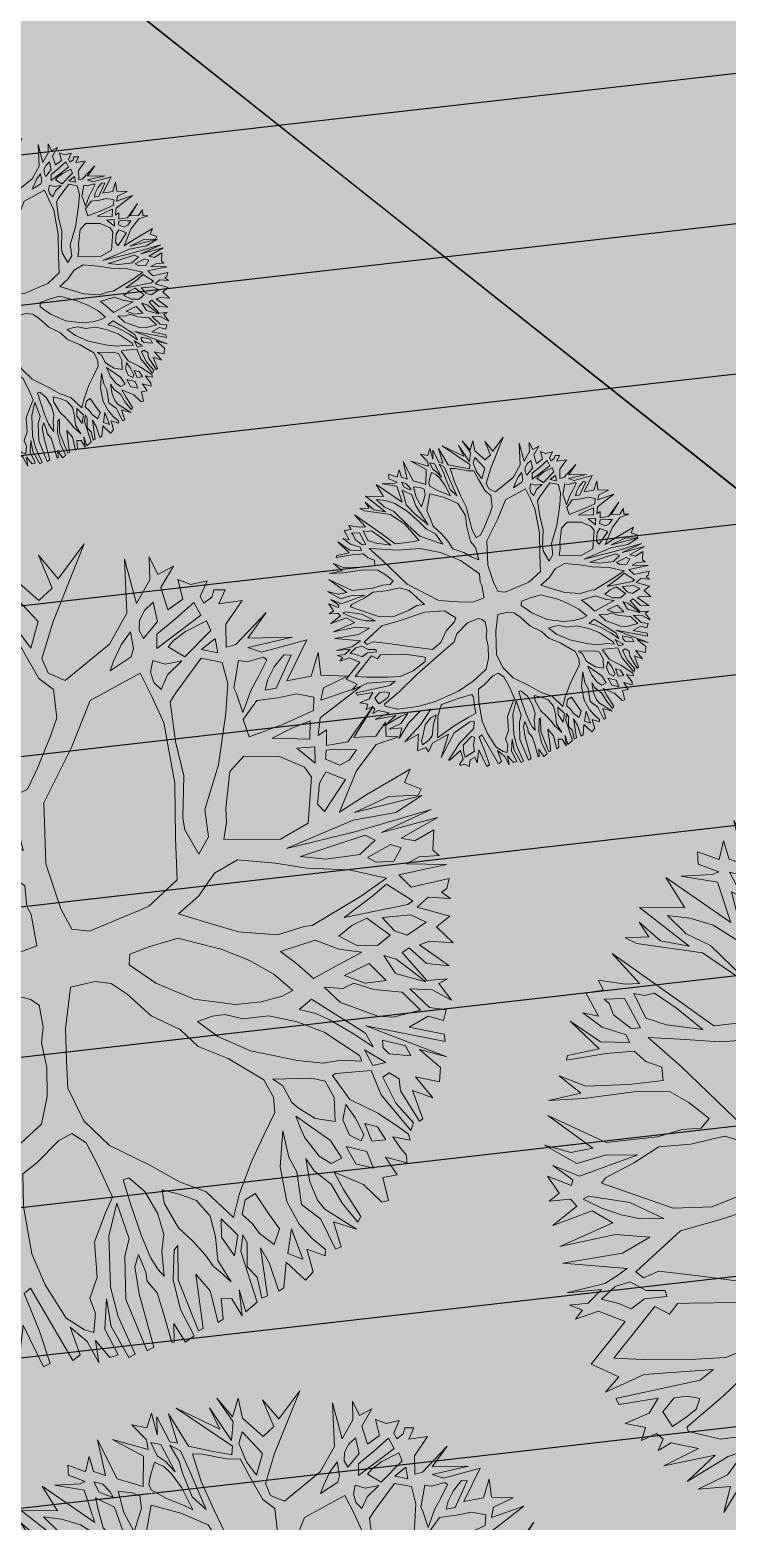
# Model space of a CAD drawing. Header units: metres. Extents: x -664657 to -643449, y -1076720 to -1062383.
# Drawn here: x -656067.6 to -656060.19, y -1069510.98 to -1069495.13 of the extents above; entities that cross this region are included whole.
import ezdxf

# ---------------------------------------------------------------- set-up
doc = ezdxf.new("R2010")
doc.units = ezdxf.units.M
doc.header["$LTSCALE"] = 0.1
doc.layers.get('0').update_dxf_attribs({"color": 8, "lineweight": 9})
for name, color, linetype in [('AA_THER_katastr', 7, 'Continuous'), ('AA_THER_SRAFY KATASTR', 14, 'Continuous'), ('silnice-šrafa', 253, 'Continuous'), ('Vlastníci', 20, 'Continuous'), ('zeleň-šrafa', 63, 'Continuous')]:
    doc.layers.add(name, color=color, linetype=linetype)
doc.layers.add('AA_THER_STAFAZ', color=252, linetype='Continuous', lineweight=0)
doc.layers.add('FLOATING-WINDOWS', color=2, linetype='Continuous', plot=False)
pattern_1 = [(6.5127, (-656030.26, -1069498.5804), (-0.180059, 1.577256), [])]

# ---------------------------------------------------------------- blocks, each defined once
blk = doc.blocks.new('A$C0C461CEA')
for p, q in [((0.1909, 0.7948), (0.205, 0.8261)), ((0.205, 0.8261), (0.2475, 0.7785)), ((0.3025, 0.7347), (0.3349, 0.855)), ((0.3349, 0.855), (0.3322, 0.7055)), ((0.4478, 0.7319), (0.3814, 0.832)), ((0.3814, 0.832), (0.4728, 0.7447)), ((0.4827, 0.7766), (0.4635, 0.8454)), ((0.4635, 0.8454), (0.5034, 0.8122)), ((0.5034, 0.8122), (0.5408, 0.8486)), ((0.5408, 0.8486), (0.5229, 0.7746)), ((0.5229, 0.7746), (0.5518, 0.8295)), ((0.5518, 0.8295), (0.5504, 0.7329)), ((0.1012, 0.7057), (0.0942, 0.804)), ((0.0942, 0.804), (0.1945, 0.61)), ((0.2144, 0.7254), (0.134, 0.7876)), ((0.134, 0.7876), (0.2123, 0.7506)), ((0.231, 0.749), (0.1909, 0.7948)), ((0.2475, 0.7785), (0.2831, 0.8185)), ((0.2831, 0.8185), (0.2728, 0.7662)), ((0.5715, 0.7163), (0.5915, 0.8197)), ((0.5915, 0.8197), (0.5994, 0.6895)), ((0.7321, 0.6194), (0.6233, 0.8242)), ((0.6233, 0.8242), (0.7212, 0.6907)), ((0.7734, 0.6912), (0.7622, 0.7895)), ((0.7622, 0.7895), (0.7798, 0.7081)), ((0.0625, 0.6063), (-0.0086, 0.7652)), ((-0.0086, 0.7652), (0.1012, 0.7057)), ((0.2123, 0.7506), (0.231, 0.749)), ((0.2728, 0.7662), (0.3025, 0.7347)), ((0.4728, 0.7447), (0.4827, 0.7766)), ((0.49, 0.7113), (0.4913, 0.7617)), ((0.4913, 0.7617), (0.5191, 0.7392)), ((0.7212, 0.6907), (0.7246, 0.7724)), ((0.7246, 0.7724), (0.7385, 0.6381)), ((0.7816, 0.7099), (0.8256, 0.7548)), ((0.8256, 0.7548), (0.807, 0.6874)), ((-0.0624, 0.6807), (-0.0837, 0.7099)), ((-0.0837, 0.7099), (-0.0246, 0.6811)), ((-0.0246, 0.6811), (-0.0293, 0.7296)), ((-0.0293, 0.7296), (-0.001, 0.6561)), ((0.0489, 0.7094), (0.0997, 0.6739)), ((0.0706, 0.64), (0.0489, 0.7094)), ((0.1945, 0.61), (0.2144, 0.7254)), ((0.2563, 0.7342), (0.2799, 0.7134)), ((0.2567, 0.6946), (0.2563, 0.7342)), ((0.2799, 0.7134), (0.2905, 0.6781)), ((0.3322, 0.7055), (0.3982, 0.6414)), ((0.3982, 0.6414), (0.4478, 0.7319)), ((0.5046, 0.682), (0.49, 0.7113)), ((0.5191, 0.7392), (0.5177, 0.6341)), ((0.5445, 0.7226), (0.5676, 0.6892)), ((0.5469, 0.6596), (0.5445, 0.7226)), ((0.5504, 0.7329), (0.5715, 0.7163)), ((0.7798, 0.7081), (0.7816, 0.7099)), ((0.8882, 0.6125), (0.8974, 0.7111)), ((0.8974, 0.7111), (0.915, 0.6272)), ((-0.1076, 0.5794), (-0.1357, 0.6884)), ((-0.1357, 0.6884), (-0.031, 0.4794)), ((0.0857, 0.5729), (-0.0624, 0.6807)), ((0.0997, 0.6739), (0.1481, 0.6263)), ((0.226, 0.6439), (0.2358, 0.6836)), ((0.2358, 0.6836), (0.2784, 0.6252)), ((0.2719, 0.6756), (0.2567, 0.6946)), ((0.2907, 0.6571), (0.2719, 0.6756)), ((0.2905, 0.6781), (0.2907, 0.6571)), ((0.2979, 0.5942), (0.3158, 0.6676)), ((0.3158, 0.6676), (0.3538, 0.6409)), ((0.4376, 0.6628), (0.4193, 0.6392)), ((0.4709, 0.6967), (0.4376, 0.6628)), ((0.4818, 0.6818), (0.4709, 0.6967)), ((0.4922, 0.6693), (0.4818, 0.6818)), ((0.5033, 0.634), (0.4922, 0.6693)), ((0.5177, 0.6341), (0.5046, 0.682)), ((0.5676, 0.6892), (0.5624, 0.6094)), ((0.5994, 0.6895), (0.6563, 0.6415)), ((0.7385, 0.6381), (0.7734, 0.6912)), ((0.807, 0.6874), (0.8397, 0.5995)), ((1.0237, 0.6787), (0.847, 0.5299)), ((0.915, 0.6272), (1.0237, 0.6787)), ((-0.2502, 0.5529), (-0.2509, 0.6267)), ((-0.2509, 0.6267), (-0.2045, 0.6103)), ((-0.2045, 0.6103), (-0.2048, 0.6415)), ((-0.2048, 0.6415), (-0.1432, 0.5959)), ((-0.001, 0.6561), (0.0625, 0.6063)), ((0.115, 0.5798), (0.0706, 0.64)), ((0.1481, 0.6263), (0.1976, 0.5404)), ((0.2116, 0.5808), (0.226, 0.6439)), ((0.2784, 0.6252), (0.2666, 0.5435)), ((0.3538, 0.6409), (0.3733, 0.6177)), ((0.4193, 0.6392), (0.4171, 0.6182)), ((0.5123, 0.5753), (0.5033, 0.634)), ((0.5295, 0.531), (0.5388, 0.6217)), ((0.5388, 0.6217), (0.5469, 0.6596)), ((0.5997, 0.6601), (0.5814, 0.5634)), ((0.6292, 0.6436), (0.5997, 0.6601)), ((0.6988, 0.5873), (0.6292, 0.6436)), ((0.6563, 0.6415), (0.7155, 0.5941)), ((0.7155, 0.5941), (0.7321, 0.6194)), ((0.7846, 0.6469), (0.7555, 0.6173)), ((0.8108, 0.5488), (0.7846, 0.6469)), ((-0.2559, 0.5216), (-0.2841, 0.5819)), ((-0.2841, 0.5819), (-0.2502, 0.5529)), ((-0.2145, 0.5868), (-0.1639, 0.5621)), ((-0.2083, 0.5701), (-0.2145, 0.5868)), ((-0.1432, 0.5959), (-0.1076, 0.5794)), ((0.154, 0.4584), (0.115, 0.5798)), ((0.2358, 0.4988), (0.2116, 0.5808)), ((0.2986, 0.5186), (0.2979, 0.5942)), ((0.3586, 0.578), (0.2986, 0.5186)), ((0.3733, 0.6177), (0.3586, 0.578)), ((0.4171, 0.6182), (0.4494, 0.5681)), ((0.5624, 0.6094), (0.5511, 0.4706)), ((0.735, 0.5691), (0.6988, 0.5873)), ((0.7555, 0.6173), (0.7496, 0.55)), ((0.8397, 0.5995), (0.8882, 0.6125)), ((1.0385, 0.4544), (1.1026, 0.5894)), ((1.1026, 0.5894), (1.0744, 0.4649)), ((-0.2914, 0.4726), (-0.326, 0.5773)), ((-0.326, 0.5773), (-0.279, 0.4878)), ((-0.2122, 0.5364), (-0.2083, 0.5701)), ((-0.1865, 0.4803), (-0.2122, 0.5364)), ((-0.1639, 0.5621), (-0.163, 0.4697)), ((-0.1345, 0.5624), (-0.1379, 0.4867)), ((-0.1115, 0.544), (-0.1345, 0.5624)), ((-0.0838, 0.5359), (-0.1115, 0.544)), ((0.1413, 0.4667), (0.0857, 0.5729)), ((0.1976, 0.5404), (0.234, 0.4382)), ((0.2666, 0.5435), (0.2807, 0.3882)), ((0.3923, 0.5717), (0.3176, 0.4768)), ((0.4686, 0.501), (0.3923, 0.5717)), ((0.4494, 0.5681), (0.4918, 0.5181)), ((0.5107, 0.4913), (0.5123, 0.5753)), ((0.5814, 0.5634), (0.5741, 0.4559)), ((0.7356, 0.5019), (0.735, 0.5691)), ((0.7496, 0.55), (0.7585, 0.4937)), ((0.7585, 0.4937), (0.8108, 0.5488)), ((1.137, 0.5058), (1.1659, 0.5624)), ((1.1659, 0.5624), (1.164, 0.5078)), ((-0.3858, 0.4867), (-0.3775, 0.497)), ((-0.3775, 0.497), (-0.2914, 0.4726)), ((-0.2074, 0.4717), (-0.2559, 0.5216)), ((-0.0496, 0.4708), (-0.0838, 0.5359)), ((0.2807, 0.3882), (0.2358, 0.4988)), ((0.5324, 0.4219), (0.4686, 0.501)), ((0.4918, 0.5181), (0.5107, 0.4913)), ((0.5511, 0.4706), (0.5295, 0.531)), ((0.7383, 0.4095), (0.7356, 0.5019)), ((0.847, 0.5299), (0.7715, 0.4536)), ((1.0744, 0.4649), (1.137, 0.5058)), ((1.2126, 0.5083), (1.1542, 0.4723)), ((1.164, 0.5078), (1.2126, 0.5083)), ((-0.3938, 0.3876), (-0.4239, 0.4587)), ((-0.4239, 0.4587), (-0.3723, 0.3986)), ((-0.2804, 0.4517), (-0.3858, 0.4867)), ((-0.279, 0.4878), (-0.209, 0.4482)), ((-0.209, 0.4482), (-0.2074, 0.4717)), ((-0.163, 0.4697), (-0.1865, 0.4803)), ((-0.1379, 0.4867), (-0.0955, 0.4433)), ((-0.0133, 0.3853), (-0.0496, 0.4708)), ((-0.031, 0.4794), (0.0185, 0.379)), ((0.1745, 0.3218), (0.1413, 0.4667)), ((0.1929, 0.3453), (0.154, 0.4584)), ((0.3176, 0.4768), (0.314, 0.4137)), ((0.5741, 0.4559), (0.5707, 0.3742)), ((0.955, 0.4008), (1.0385, 0.4544)), ((1.1542, 0.4723), (1.1422, 0.4092)), ((1.1925, 0.4157), (1.2064, 0.4704)), ((1.2064, 0.4704), (1.2319, 0.4413)), ((-0.2087, 0.4212), (-0.2804, 0.4517)), ((-0.1939, 0.3812), (-0.2087, 0.4212)), ((-0.1566, 0.4361), (-0.1135, 0.3214)), ((-0.0806, 0.3907), (-0.1566, 0.4361)), ((-0.0955, 0.4433), (-0.0133, 0.3853)), ((0.234, 0.4382), (0.2581, 0.367)), ((0.314, 0.4137), (0.3085, 0.3633)), ((0.5399, 0.3235), (0.5324, 0.4219)), ((0.7715, 0.4536), (0.7677, 0.4098)), ((1.0599, 0.421), (1.0457, 0.3957)), ((1.0849, 0.438), (1.0599, 0.421)), ((1.1166, 0.4468), (1.0849, 0.438)), ((1.1021, 0.3938), (1.1166, 0.4468)), ((1.1422, 0.4092), (1.1925, 0.4157)), ((1.2319, 0.4413), (1.2764, 0.4291)), ((1.2764, 0.4291), (1.2389, 0.3993)), ((-0.4361, 0.2384), (-0.5029, 0.3764)), ((-0.5029, 0.3764), (-0.3965, 0.2346)), ((-0.3936, 0.3708), (-0.4822, 0.412)), ((-0.4822, 0.412), (-0.3938, 0.3876)), ((-0.3723, 0.3986), (-0.265, 0.3469)), ((-0.1618, 0.3461), (-0.1939, 0.3812)), ((0.0124, 0.3328), (-0.0806, 0.3907)), ((0.0185, 0.379), (0.0962, 0.3486)), ((0.5707, 0.3742), (0.5505, 0.2834)), ((0.7598, 0.3635), (0.7383, 0.4095)), ((0.7677, 0.4098), (0.7999, 0.3699)), ((0.7999, 0.3699), (0.955, 0.4008)), ((0.9828, 0.3842), (0.9429, 0.3545)), ((1.0222, 0.4038), (0.9828, 0.3842)), ((1.0083, 0.3593), (1.0222, 0.4038)), ((1.0457, 0.3957), (1.046, 0.3705)), ((1.046, 0.3705), (1.1021, 0.3938)), ((1.1509, 0.3775), (1.0838, 0.3642)), ((1.2156, 0.3931), (1.1509, 0.3775)), ((1.2159, 0.3529), (1.2156, 0.3931)), ((1.2389, 0.3993), (1.2391, 0.3783)), ((1.2391, 0.3783), (1.2661, 0.3828)), ((1.2661, 0.3828), (1.2809, 0.398)), ((1.3081, 0.3832), (1.2747, 0.3577)), ((1.2809, 0.398), (1.3081, 0.3832)), ((-0.2563, 0.32), (-0.3936, 0.3708)), ((-0.265, 0.3469), (-0.1764, 0.3123)), ((-0.1764, 0.3123), (-0.1618, 0.3461)), ((0.154, 0.2694), (0.0124, 0.3328)), ((0.0962, 0.3486), (0.1745, 0.3218)), ((0.2396, 0.2954), (0.1929, 0.3453)), ((0.2581, 0.367), (0.2965, 0.3085)), ((0.3085, 0.3633), (0.3345, 0.2855)), ((0.7311, 0.2894), (0.7598, 0.3635)), ((0.9429, 0.3545), (0.9221, 0.3356)), ((0.9221, 0.3356), (0.9916, 0.3423)), ((0.9916, 0.3423), (1.0083, 0.3593)), ((1.0838, 0.3642), (1.065, 0.3286)), ((1.065, 0.3286), (1.2159, 0.3529)), ((1.1573, 0.3337), (1.1154, 0.3267)), ((1.2227, 0.332), (1.1573, 0.3337)), ((1.2206, 0.3026), (1.2227, 0.332)), ((1.3361, 0.3355), (1.2651, 0.2988)), ((1.2747, 0.3577), (1.3361, 0.3355)), ((-0.4948, 0.221), (-0.5502, 0.3087)), ((-0.5502, 0.3087), (-0.4951, 0.2564)), ((-0.1737, 0.2746), (-0.2563, 0.32)), ((-0.1135, 0.3214), (-0.0399, 0.0946)), ((0.3075, 0.2222), (0.2396, 0.2954)), ((0.2965, 0.3085), (0.3075, 0.2222)), ((0.513, 0.2579), (0.5399, 0.3235)), ((0.6936, 0.2554), (0.7311, 0.2894)), ((0.9921, 0.2901), (0.8343, 0.2886)), ((0.9904, 0.2187), (0.9921, 0.2901)), ((1.04, 0.305), (1.0192, 0.2796)), ((1.0654, 0.28), (1.04, 0.305)), ((1.1154, 0.3267), (1.0945, 0.3181)), ((1.0945, 0.3181), (1.1225, 0.2722)), ((1.1225, 0.2722), (1.2206, 0.3026)), ((1.2651, 0.2988), (1.2362, 0.2421)), ((-0.4951, 0.2564), (-0.4361, 0.2384)), ((-0.142, 0.2245), (-0.1737, 0.2746)), ((0.2659, 0.178), (0.154, 0.2694)), ((0.3345, 0.2855), (0.3477, 0.2208)), ((0.4846, 0.1484), (0.513, 0.2579)), ((0.5505, 0.2834), (0.5344, 0.2185)), ((0.6186, 0.1917), (0.6936, 0.2554)), ((0.8343, 0.2886), (0.726, 0.1969)), ((1.0192, 0.2796), (1.0135, 0.2501)), ((1.0135, 0.2501), (1.0222, 0.2232)), ((1.0222, 0.2232), (1.0573, 0.2506)), ((1.0573, 0.2506), (1.11, 0.2661)), ((1.11, 0.2661), (1.0654, 0.28)), ((1.2209, 0.2774), (1.173, 0.2685)), ((1.173, 0.2685), (1.2086, 0.2394)), ((1.2086, 0.2394), (1.2209, 0.2774)), ((1.2633, 0.2358), (1.3787, 0.2747)), ((1.3787, 0.2747), (1.3011, 0.2361)), ((-0.5765, 0.1716), (-0.5831, 0.2286)), ((-0.5831, 0.2286), (-0.5363, 0.1744)), ((-0.5263, 0.1871), (-0.5562, 0.2474)), ((-0.5562, 0.2474), (-0.5053, 0.1873)), ((-0.4148, 0.205), (-0.4948, 0.221)), ((-0.3965, 0.2346), (-0.2634, 0.1813)), ((-0.1137, 0.1593), (-0.142, 0.2245)), ((0.3477, 0.2208), (0.3543, 0.1597)), ((0.5344, 0.2185), (0.5332, 0.1548)), ((0.9852, 0.1382), (0.9904, 0.2187)), ((1.1606, 0.2474), (1.0537, 0.1959)), ((1.2071, 0.21), (1.1606, 0.2474)), ((1.1927, 0.1511), (1.2071, 0.21)), ((1.2362, 0.2421), (1.2633, 0.2358)), ((1.4109, 0.1802), (1.2887, 0.2132)), ((1.2887, 0.2132), (1.3166, 0.1841)), ((1.3011, 0.2361), (1.4109, 0.1802)), ((-0.6119, 0.1653), (-0.5765, 0.1716)), ((-0.557, 0.1424), (-0.6119, 0.1653)), ((-0.5363, 0.1744), (-0.5263, 0.1871)), ((-0.5053, 0.1873), (-0.3346, 0.1632)), ((-0.3346, 0.1632), (-0.4148, 0.205)), ((-0.2634, 0.1813), (-0.1936, 0.167)), ((-0.1936, 0.167), (-0.1454, 0.1464)), ((0.3636, 0.065), (0.2659, 0.178)), ((0.5668, 0.1534), (0.6186, 0.1917)), ((0.726, 0.1969), (0.5883, 0.099)), ((1.0286, 0.1813), (0.99, 0.0777)), ((1.0537, 0.1959), (1.0286, 0.1813)), ((1.2493, 0.1936), (1.2013, 0.1319)), ((1.268, 0.1788), (1.2493, 0.1936)), ((1.3143, 0.169), (1.268, 0.1788)), ((1.3187, 0.1583), (1.3143, 0.169)), ((1.3166, 0.1841), (1.4429, 0.1553)), ((-0.5508, 0.1173), (-0.557, 0.1424)), ((-0.5089, 0.1261), (-0.5257, 0.1259)), ((-0.5257, 0.1259), (-0.4916, 0.08)), ((-0.4158, 0.0574), (-0.5089, 0.1261)), ((-0.4437, 0.1495), (-0.4604, 0.141)), ((-0.4604, 0.141), (-0.3179, -0.0131)), ((-0.3531, 0.1486), (-0.4437, 0.1495)), ((-0.2733, 0.1554), (-0.3531, 0.1486)), ((-0.1914, 0.1208), (-0.2733, 0.1554)), ((-0.1454, 0.1464), (-0.1137, 0.1593)), ((0.3543, 0.1597), (0.4095, 0.1032)), ((0.4978, 0.0957), (0.4846, 0.1484)), ((0.5332, 0.1548), (0.5668, 0.1534)), ((0.934, -0.0237), (0.9852, 0.1382)), ((1.1496, 0.081), (1.1927, 0.1511)), ((1.2013, 0.1319), (1.2014, 0.1175)), ((1.2418, 0.1053), (1.2769, 0.1285)), ((1.2769, 0.1285), (1.3187, 0.1583)), ((1.3273, 0.1314), (1.2939, 0.1076)), ((1.305, 0.0765), (1.3843, 0.1379)), ((1.3674, 0.1486), (1.3273, 0.1314)), ((1.4429, 0.1553), (1.3404, 0.0811)), ((1.3843, 0.1379), (1.3674, 0.1486)), ((-0.6346, 0.1014), (-0.5508, 0.1173)), ((-0.5187, 0.0858), (-0.6346, 0.1014)), ((-0.4845, 0.0297), (-0.5187, 0.0858)), ((-0.0987, 0.0965), (-0.1914, 0.1208)), ((-0.0496, 0.0483), (-0.0987, 0.0965)), ((-0.0399, 0.0946), (0.1007, -0.1098)), ((0.4095, 0.1032), (0.4394, 0.0531)), ((0.4758, 0.0097), (0.4978, 0.0957)), ((0.5883, 0.099), (0.5142, -0.053)), ((1.2014, 0.1175), (1.1918, 0.0604)), ((1.1918, 0.0604), (1.2418, 0.1053)), ((1.2939, 0.1076), (1.2755, 0.0865)), ((1.2755, 0.0865), (1.305, 0.0765)), ((1.406, 0.0607), (1.4535, 0.1092)), ((1.4535, 0.1092), (1.4313, 0.0502)), ((-0.4916, 0.08), (-0.4534, 0.0384)), ((-0.3538, -0.026), (-0.4158, 0.0574)), ((-0.0003, -0.0856), (-0.0496, 0.0483)), ((0.4347, -0.079), (0.3636, 0.065)), ((0.4394, 0.0531), (0.4758, 0.0097)), ((0.99, 0.0777), (0.9657, -0.0174)), ((1.0643, -0.035), (1.1496, 0.081)), ((1.1836, 0.0436), (1.1756, -0.0069)), ((1.2421, 0.0717), (1.1836, 0.0436)), ((1.2969, 0.0513), (1.2421, 0.0717)), ((1.3474, 0.0368), (1.2969, 0.0513)), ((1.3404, 0.0811), (1.406, 0.0607)), ((1.4313, 0.0502), (1.4947, 0.013)), ((-0.4926, -0.0022), (-0.6442, 0.0407)), ((-0.6442, 0.0407), (-0.4845, 0.0297)), ((-0.4534, 0.0384), (-0.411, 0.0028)), ((-0.411, 0.0028), (-0.3538, -0.026)), ((1.3855, 0.0059), (1.3474, 0.0368)), ((1.3667, -0.0261), (1.3855, 0.0059)), ((1.4208, 0.0165), (1.3983, -0.0108)), ((1.4947, 0.013), (1.4208, 0.0165)), ((-0.5084, -0.1007), (-0.6588, -0.0038)), ((-0.6588, -0.0038), (-0.5005, -0.0569)), ((-0.4123, -0.0536), (-0.4926, -0.0022)), ((-0.3179, -0.0131), (-0.2208, -0.0601)), ((0.8639, -0.1588), (0.934, -0.0237)), ((0.9657, -0.0174), (0.9079, -0.1187)), ((0.9728, -0.1265), (1.0643, -0.035)), ((1.1756, -0.0069), (1.2766, -0.0203)), ((1.2306, -0.04), (1.3211, -0.0913)), ((1.2894, -0.0412), (1.2306, -0.04)), ((1.2766, -0.0203), (1.3667, -0.0261)), ((1.3459, -0.0473), (1.2894, -0.0412)), ((1.5137, -0.0288), (1.3735, -0.053)), ((1.3983, -0.0108), (1.5137, -0.0288)), ((-0.5989, -0.1184), (-0.6875, -0.0815)), ((-0.6875, -0.0815), (-0.5822, -0.1081)), ((-0.5005, -0.0569), (-0.4123, -0.0536)), ((-0.3298, -0.078), (-0.4915, -0.1198)), ((-0.2078, -0.1044), (-0.3298, -0.078)), ((-0.2208, -0.0601), (-0.1181, -0.0717)), ((-0.1181, -0.0717), (-0.0509, -0.0669)), ((-0.0509, -0.0669), (-0.0003, -0.0856)), ((0.4118, -0.132), (0.4347, -0.079)), ((0.5142, -0.053), (0.4921, -0.1816)), ((1.0838, -0.0666), (1.0258, -0.1512)), ((1.1382, -0.0469), (1.0838, -0.0666)), ((1.2245, -0.0947), (1.1382, -0.0469)), ((1.3211, -0.0913), (1.3459, -0.0473)), ((1.3735, -0.053), (1.3463, -0.0935)), ((-0.6718, -0.1443), (-0.6973, -0.1152)), ((-0.6973, -0.1152), (-0.6491, -0.1339)), ((-0.6491, -0.1339), (-0.5989, -0.1184)), ((-0.5822, -0.1081), (-0.5444, -0.1053)), ((-0.5444, -0.1053), (-0.5084, -0.1007)), ((-0.4915, -0.1198), (-0.481, -0.1449)), ((-0.0227, -0.1338), (-0.2078, -0.1044)), ((0.1007, -0.1098), (0.2148, -0.1801)), ((0.9079, -0.1187), (0.8974, -0.1501)), ((1.2713, -0.153), (1.2245, -0.0947)), ((1.3237, -0.1165), (1.2773, -0.0959)), ((1.2773, -0.0959), (1.3031, -0.1569)), ((1.3031, -0.1569), (1.3237, -0.1165)), ((1.3463, -0.0935), (1.3739, -0.0908)), ((1.3739, -0.0908), (1.3533, -0.1288)), ((1.4098, -0.1475), (1.5185, -0.0936)), ((1.5185, -0.0936), (1.4308, -0.1449)), ((-0.7011, -0.1572), (-0.6718, -0.1443)), ((-0.6338, -0.1674), (-0.7011, -0.1572)), ((-0.561, -0.1289), (-0.6113, -0.142)), ((-0.6113, -0.142), (-0.5749, -0.1752)), ((-0.5189, -0.1369), (-0.561, -0.1289)), ((-0.4909, -0.1786), (-0.5189, -0.1369)), ((-0.481, -0.1449), (-0.4348, -0.1486)), ((-0.4348, -0.1486), (-0.3496, -0.2066)), ((0.1015, -0.1896), (-0.0227, -0.1338)), ((0.3858, -0.2414), (0.412, -0.1572)), ((0.412, -0.1572), (0.4118, -0.132)), ((0.8145, -0.2625), (0.8639, -0.1588)), ((0.8974, -0.1501), (0.9006, -0.228)), ((0.9465, -0.1982), (0.9728, -0.1265)), ((1.0258, -0.1512), (1.0094, -0.1868)), ((1.2758, -0.1866), (1.2713, -0.153)), ((1.3468, -0.1397), (1.3326, -0.1608)), ((1.3326, -0.1608), (1.3599, -0.1942)), ((1.3678, -0.1479), (1.3468, -0.1397)), ((1.3533, -0.1288), (1.4098, -0.1475)), ((1.3998, -0.1662), (1.3678, -0.1479)), ((1.4308, -0.1449), (1.4857, -0.1695)), ((1.4857, -0.1695), (1.5275, -0.1481)), ((1.5275, -0.1481), (1.511, -0.1843)), ((-0.5828, -0.2275), (-0.6338, -0.1674)), ((-0.5749, -0.1752), (-0.5518, -0.2044)), ((-0.5518, -0.2044), (-0.5057, -0.1973)), ((-0.5057, -0.1973), (-0.4485, -0.2202)), ((-0.4444, -0.2033), (-0.4909, -0.1786)), ((-0.4485, -0.2202), (-0.4444, -0.2033)), ((0.1467, -0.2708), (0.1015, -0.1896)), ((0.2148, -0.1801), (0.3017, -0.2297)), ((0.4921, -0.1816), (0.4927, -0.2464)), ((0.9006, -0.228), (0.9465, -0.1982)), ((1.0094, -0.1868), (0.9803, -0.2249)), ((1.2078, -0.294), (1.2758, -0.1866)), ((1.3179, -0.1922), (1.2869, -0.2117)), ((1.3561, -0.2362), (1.3179, -0.1922)), ((1.3599, -0.1942), (1.3893, -0.1939)), ((1.3893, -0.1939), (1.4209, -0.1786)), ((1.4757, -0.1906), (1.3938, -0.2292)), ((1.4209, -0.1786), (1.3998, -0.1662)), ((1.5406, -0.2008), (1.4757, -0.1906)), ((1.511, -0.1843), (1.5406, -0.2008)), ((-0.7209, -0.2876), (-0.5828, -0.2275)), ((-0.4904, -0.229), (-0.6577, -0.302)), ((-0.4648, -0.2665), (-0.4904, -0.229)), ((-0.3496, -0.2066), (-0.1997, -0.3144)), ((0.3017, -0.2297), (0.3858, -0.2414)), ((0.4927, -0.2464), (0.5332, -0.2736)), ((0.9803, -0.2249), (1.1197, -0.2973)), ((1.2869, -0.2117), (1.2555, -0.26)), ((1.2624, -0.2875), (1.3561, -0.2362)), ((1.3938, -0.2292), (1.298, -0.3082)), ((-0.6698, -0.3543), (-0.7209, -0.2876)), ((-0.4314, -0.2512), (-0.4648, -0.2665)), ((-0.4018, -0.2659), (-0.4314, -0.2512)), ((-0.2812, -0.3278), (-0.4018, -0.2659)), ((0.1277, -0.2902), (0.1467, -0.2708)), ((0.5332, -0.2736), (0.7097, -0.2905)), ((0.7097, -0.2905), (0.8145, -0.2625)), ((1.2555, -0.26), (1.2624, -0.2875)), ((-0.6577, -0.302), (-0.5883, -0.3434)), ((-0.167, -0.4107), (-0.2812, -0.3278)), ((-0.1997, -0.3144), (-0.1405, -0.3576)), ((-0.0246, -0.3715), (0.0463, -0.318)), ((0.0463, -0.318), (0.1277, -0.2902)), ((0.7733, -0.3469), (0.8463, -0.3294)), ((0.8463, -0.3294), (0.9138, -0.2951)), ((0.9138, -0.2951), (0.987, -0.292)), ((0.987, -0.292), (1.0758, -0.3499)), ((1.1197, -0.2973), (1.2078, -0.294)), ((1.3218, -0.3457), (1.1218, -0.3285)), ((1.1218, -0.3285), (1.3137, -0.377)), ((1.298, -0.3082), (1.3885, -0.3007)), ((1.4393, -0.3338), (1.3342, -0.3288)), ((1.3342, -0.3288), (1.5213, -0.375)), ((1.3885, -0.3007), (1.5271, -0.2951)), ((1.5271, -0.2951), (1.4955, -0.3206)), ((1.4955, -0.3206), (1.5277, -0.3581)), ((-0.7224, -0.3741), (-0.6698, -0.3543)), ((-0.5883, -0.3434), (-0.4592, -0.4111)), ((-0.1405, -0.3576), (-0.0982, -0.3866)), ((0.1015, -0.3702), (0.0598, -0.4102)), ((0.2019, -0.3375), (0.1015, -0.3702)), ((0.2837, -0.3475), (0.2019, -0.3375)), ((0.3006, -0.3641), (0.2837, -0.3475)), ((0.3135, -0.3892), (0.3006, -0.3641)), ((0.8327, -0.4069), (0.7733, -0.3469)), ((1.0758, -0.3499), (1.1459, -0.4021)), ((1.1455, -0.3661), (1.3307, -0.3979)), ((1.2047, -0.4057), (1.1455, -0.3661)), ((1.4355, -0.3824), (1.3218, -0.3457)), ((1.5128, -0.3691), (1.4393, -0.3338)), ((1.5277, -0.3581), (1.5128, -0.3691)), ((-0.6047, -0.3813), (-0.7224, -0.3741)), ((-0.7051, -0.4219), (-0.7053, -0.4033)), ((-0.7053, -0.4033), (-0.4755, -0.4683)), ((-0.4293, -0.4594), (-0.6047, -0.3813)), ((-0.4592, -0.4111), (-0.3833, -0.4464)), ((-0.1817, -0.436), (-0.167, -0.4107)), ((0.0598, -0.4102), (-0.0994, -0.4478)), ((-0.0982, -0.3866), (-0.0246, -0.3715)), ((0.2954, -0.4482), (0.3135, -0.3892)), ((0.4142, -0.3858), (0.348, -0.4812)), ((0.4816, -0.4043), (0.4142, -0.3858)), ((0.5179, -0.4292), (0.4816, -0.4043)), ((0.6014, -0.3822), (0.5867, -0.4075)), ((0.5867, -0.4075), (0.6277, -0.4869)), ((0.6603, -0.39), (0.6014, -0.3822)), ((0.7403, -0.406), (0.6603, -0.39)), ((0.7675, -0.431), (0.7403, -0.406)), ((0.8963, -0.4693), (0.8327, -0.4069)), ((1.1459, -0.4021), (1.2473, -0.4617)), ((1.2933, -0.4384), (1.2047, -0.4057)), ((1.3137, -0.377), (1.5259, -0.4212)), ((1.3307, -0.3979), (1.3495, -0.4229)), ((1.5259, -0.4212), (1.3746, -0.4124)), ((1.3746, -0.4124), (1.5304, -0.4487)), ((1.5213, -0.375), (1.4355, -0.3824)), ((-0.6016, -0.4569), (-0.7051, -0.4219)), ((-0.3833, -0.4464), (-0.2842, -0.4556)), ((-0.2842, -0.4556), (-0.1817, -0.436)), ((-0.0994, -0.4478), (-0.2736, -0.4891)), ((0.2706, -0.4838), (0.2954, -0.4482)), ((0.5435, -0.4769), (0.5179, -0.4292)), ((0.8311, -0.4891), (0.7675, -0.431)), ((1.3495, -0.4229), (1.2933, -0.4384)), ((1.5304, -0.4487), (1.4152, -0.4516)), ((1.4152, -0.4516), (1.4449, -0.4766)), ((-0.6707, -0.5122), (-0.7148, -0.4766)), ((-0.7148, -0.4766), (-0.6433, -0.4825)), ((-0.6433, -0.4825), (-0.6016, -0.4569)), ((-0.5618, -0.4775), (-0.6078, -0.4966)), ((-0.5281, -0.4898), (-0.5618, -0.4775)), ((-0.5002, -0.5123), (-0.5281, -0.4898)), ((-0.4755, -0.4683), (-0.4293, -0.4594)), ((-0.2736, -0.4891), (-0.4394, -0.5369)), ((0.252, -0.5512), (0.2706, -0.4838)), ((0.348, -0.4812), (0.3091, -0.559)), ((0.5738, -0.5607), (0.5435, -0.4769)), ((0.6277, -0.4869), (0.6999, -0.5762)), ((0.8845, -0.5516), (0.8311, -0.4891)), ((0.9875, -0.5272), (0.8963, -0.4693)), ((1.2473, -0.4617), (1.3278, -0.5305)), ((1.3078, -0.4551), (1.3816, -0.4544)), ((1.323, -0.4777), (1.3078, -0.4551)), ((1.3671, -0.4983), (1.323, -0.4777)), ((1.4028, -0.4752), (1.3671, -0.4983)), ((1.3816, -0.4544), (1.4028, -0.4752)), ((1.4449, -0.4766), (1.5054, -0.4742)), ((1.5054, -0.4742), (1.4765, -0.5225)), ((-0.6974, -0.5394), (-0.6707, -0.5122)), ((-0.6078, -0.4966), (-0.6031, -0.5451)), ((-0.5546, -0.5404), (-0.5234, -0.5335)), ((-0.5234, -0.5335), (-0.5002, -0.5123)), ((1.0632, -0.5415), (0.9875, -0.5272)), ((1.3278, -0.5305), (1.2397, -0.5416)), ((1.4345, -0.5211), (1.3949, -0.5215)), ((1.3949, -0.5215), (1.492, -0.5751)), ((1.4851, -0.5434), (1.4345, -0.5211)), ((1.4765, -0.5225), (1.4851, -0.5434)), ((-0.6512, -0.5414), (-0.6974, -0.5394)), ((-0.6699, -0.5854), (-0.6426, -0.5641)), ((-0.6426, -0.5641), (-0.6512, -0.5414)), ((-0.6031, -0.5451), (-0.5546, -0.5404)), ((-0.5693, -0.5658), (-0.571, -0.5784)), ((-0.4394, -0.5369), (-0.5693, -0.5658)), ((0.2149, -0.623), (0.252, -0.5512)), ((0.3091, -0.559), (0.2762, -0.629)), ((0.6267, -0.6316), (0.5738, -0.5607)), ((0.6999, -0.5762), (0.793, -0.6425)), ((0.9272, -0.6184), (0.8845, -0.5516)), ((0.9729, -0.5718), (1.0721, -0.5894)), ((0.9968, -0.6219), (0.9729, -0.5718)), ((1.0843, -0.5497), (1.0632, -0.5415)), ((1.2397, -0.5416), (1.0843, -0.5497)), ((1.271, -0.5563), (1.1727, -0.5716)), ((1.1727, -0.5716), (1.3455, -0.6227)), ((1.3195, -0.545), (1.271, -0.5563)), ((1.3622, -0.6202), (1.3195, -0.545)), ((1.492, -0.5751), (1.3614, -0.5386)), ((1.3614, -0.5386), (1.3763, -0.5846)), ((-0.628, -0.5832), (-0.6699, -0.5854)), ((-0.5687, -0.633), (-0.628, -0.5832)), ((-0.571, -0.5784), (-0.5032, -0.6384)), ((0.953, -0.683), (0.9272, -0.6184)), ((1.0721, -0.5894), (1.1188, -0.6418)), ((1.1353, -0.6098), (1.1814, -0.6009)), ((1.1694, -0.6581), (1.1353, -0.6098)), ((1.1814, -0.6009), (1.2277, -0.6029)), ((1.2277, -0.6029), (1.262, -0.674)), ((1.3763, -0.5846), (1.4798, -0.613)), ((1.4798, -0.613), (1.4608, -0.6342)), ((-0.5365, -0.6705), (-0.6755, -0.6298)), ((-0.6755, -0.6298), (-0.5687, -0.633)), ((-0.5032, -0.6384), (-0.3725, -0.6875)), ((0.1651, -0.6823), (0.2149, -0.623)), ((0.2762, -0.629), (0.273, -0.7298)), ((0.6483, -0.6967), (0.6267, -0.6316)), ((0.6795, -0.6352), (0.7095, -0.698)), ((0.7234, -0.6414), (0.6795, -0.6352)), ((0.7553, -0.6537), (0.7234, -0.6414)), ((0.7934, -0.6869), (0.7553, -0.6537)), ((0.793, -0.6425), (0.8605, -0.6695)), ((1.0184, -0.6805), (0.9968, -0.6219)), ((1.1188, -0.6418), (1.1714, -0.679)), ((1.2176, -0.6828), (1.1694, -0.6581)), ((1.3392, -0.6522), (1.2656, -0.6211)), ((1.2656, -0.6211), (1.2787, -0.6696)), ((1.3671, -0.6897), (1.3392, -0.6522)), ((1.3455, -0.6227), (1.3622, -0.6202)), ((1.4043, -0.6306), (1.3642, -0.6412)), ((1.3642, -0.6412), (1.4321, -0.7059)), ((1.4569, -0.6637), (1.4043, -0.6306)), ((1.4608, -0.6342), (1.444, -0.6362)), ((1.444, -0.6362), (1.4569, -0.6637)), ((-0.6394, -0.6985), (-0.5365, -0.6705)), ((-0.5069, -0.6912), (-0.6394, -0.6985)), ((-0.5317, -0.7353), (-0.4564, -0.6991)), ((-0.4564, -0.6991), (-0.5069, -0.6912)), ((-0.3725, -0.6875), (-0.2564, -0.714)), ((0.0478, -0.7128), (0.1651, -0.6823)), ((0.706, -0.7652), (0.6483, -0.6967)), ((0.7095, -0.698), (0.7709, -0.7754)), ((0.8609, -0.7133), (0.7934, -0.6869)), ((0.8605, -0.6695), (0.9194, -0.6833)), ((0.9194, -0.6833), (0.953, -0.683)), ((1.0874, -0.6799), (1.0184, -0.6805)), ((1.1714, -0.679), (1.0874, -0.6799)), ((1.262, -0.674), (1.2176, -0.6828)), ((1.2787, -0.6696), (1.3042, -0.6964)), ((1.3042, -0.6964), (1.3671, -0.6897)), ((-0.5398, -0.7671), (-0.6223, -0.7319)), ((-0.6223, -0.7319), (-0.5317, -0.7353)), ((-0.374, -0.7235), (-0.4834, -0.76)), ((-0.3023, -0.7456), (-0.374, -0.7235)), ((-0.2564, -0.714), (-0.0757, -0.7266)), ((-0.0757, -0.7266), (0.0478, -0.7128)), ((0.273, -0.7298), (0.3033, -0.8237)), ((0.9226, -0.7655), (0.8609, -0.7133)), ((0.9433, -0.7377), (0.9871, -0.7289)), ((0.979, -0.7691), (0.9433, -0.7377)), ((0.9871, -0.7289), (1.0255, -0.7957)), ((1.0331, -0.7158), (1.0529, -0.7744)), ((1.0778, -0.743), (1.0331, -0.7158)), ((1.0985, -0.7134), (1.1742, -0.7168)), ((1.1386, -0.7592), (1.0985, -0.7134)), ((1.1742, -0.7168), (1.1934, -0.7796)), ((1.2204, -0.7164), (1.2251, -0.7751)), ((1.2458, -0.7413), (1.2204, -0.7164)), ((1.2691, -0.7915), (1.2458, -0.7413)), ((1.2919, -0.7301), (1.2685, -0.7327)), ((1.2685, -0.7327), (1.2929, -0.8333)), ((1.3135, -0.7911), (1.2919, -0.7301)), ((1.3508, -0.7403), (1.3214, -0.7364)), ((1.3214, -0.7364), (1.366, -0.826)), ((1.4058, -0.7752), (1.3508, -0.7403)), ((1.4321, -0.7059), (1.386, -0.7148)), ((1.386, -0.7148), (1.4058, -0.7752)), ((-0.4834, -0.76), (-0.5896, -0.8222)), ((-0.5896, -0.8222), (-0.5398, -0.7671)), ((-0.4157, -0.8097), (-0.3023, -0.7456)), ((-0.2207, -0.7532), (-0.2831, -0.8126)), ((-0.0921, -0.7712), (-0.2207, -0.7532)), ((-0.0037, -0.7913), (-0.0921, -0.7712)), ((0.055, -0.7799), (0.0138, -0.8602)), ((0.103, -0.7711), (0.055, -0.7799)), ((0.1849, -0.7451), (0.103, -0.7711)), ((0.2269, -0.7447), (0.1849, -0.7451)), ((0.2501, -0.7864), (0.2269, -0.7447)), ((0.7657, -0.8636), (0.706, -0.7652)), ((0.7709, -0.7754), (0.8731, -0.8602)), ((0.9754, -0.8256), (0.9226, -0.7655)), ((1.0046, -0.8043), (0.979, -0.7691)), ((1.0529, -0.7744), (1.1269, -0.8559)), ((1.1114, -0.7444), (1.0778, -0.743)), ((1.1514, -0.7861), (1.1114, -0.7444)), ((1.1934, -0.7796), (1.1386, -0.7592)), ((1.2251, -0.7751), (1.2887, -0.8351)), ((-0.5682, -0.8616), (-0.4157, -0.8097)), ((-0.388, -0.8245), (-0.4461, -0.8922)), ((-0.3294, -0.8005), (-0.388, -0.8245)), ((-0.335, -0.8467), (-0.2874, -0.7983)), ((-0.2874, -0.7983), (-0.3294, -0.8005)), ((-0.2831, -0.8126), (-0.322, -0.8868)), ((-0.0239, -0.8689), (-0.0017, -0.8123)), ((-0.0017, -0.8123), (-0.0037, -0.7913)), ((0.2491, -0.8621), (0.2501, -0.7864)), ((0.3033, -0.8237), (0.3757, -0.9238)), ((1.0454, -0.8693), (1.0046, -0.8043)), ((1.0255, -0.7957), (1.0511, -0.8398)), ((1.2173, -0.8298), (1.1514, -0.7861)), ((1.2887, -0.8351), (1.2691, -0.7915)), ((1.366, -0.826), (1.3135, -0.7911)), ((-0.4573, -0.8587), (-0.5682, -0.8616)), ((-0.5193, -0.9578), (-0.4573, -0.8587)), ((-0.3811, -0.9126), (-0.335, -0.8467)), ((0.0138, -0.8602), (-0.027, -0.9866)), ((0.2433, -0.9527), (0.2491, -0.8621)), ((0.7663, -0.9182), (0.7657, -0.8636)), ((0.8731, -0.8602), (0.9323, -0.8998)), ((1.031, -0.9282), (0.9754, -0.8256)), ((1.0511, -0.8398), (1.075, -0.8816)), ((1.2586, -1.0058), (1.085, -0.8647)), ((1.085, -0.8647), (1.2422, -1.0456)), ((1.1269, -0.8559), (1.1631, -0.8784)), ((1.2389, -0.8968), (1.2173, -0.8298)), ((1.2932, -0.8627), (1.2401, -0.8314)), ((1.2401, -0.8314), (1.2642, -0.9026)), ((1.2929, -0.8333), (1.3453, -0.8556)), ((1.3273, -0.9128), (1.2932, -0.8627)), ((1.3453, -0.8556), (1.3183, -0.8558)), ((1.3183, -0.8558), (1.3273, -0.9128)), ((-0.4461, -0.8922), (-0.4628, -0.9092)), ((-0.322, -0.8868), (-0.355, -0.9418)), ((-0.0402, -0.9177), (-0.0239, -0.8689)), ((0.7886, -0.8736), (0.8839, -0.9213)), ((0.8039, -0.9029), (0.7886, -0.8736)), ((0.8044, -0.9557), (0.8039, -0.9029)), ((0.9323, -0.8998), (0.9805, -0.9161)), ((1.0754, -0.9254), (1.0454, -0.8693)), ((1.075, -0.8816), (1.0754, -0.9254)), ((1.1631, -0.8784), (1.2389, -0.8968)), ((1.2642, -0.9026), (1.3023, -0.9298)), ((-0.4628, -0.9092), (-0.4691, -0.9363)), ((-0.4691, -0.9363), (-0.4146, -0.9297)), ((-0.4146, -0.9297), (-0.3811, -0.9126)), ((-0.355, -0.9418), (-0.2064, -0.9235)), ((-0.2064, -0.9235), (-0.0948, -0.9182)), ((-0.0948, -0.9182), (-0.0402, -0.9177)), ((0.2917, -0.9247), (0.2774, -0.9986)), ((0.3085, -0.9269), (0.2917, -0.9247)), ((0.33, -0.9813), (0.3085, -0.9269)), ((0.3757, -0.9238), (0.4269, -1.0031)), ((0.7499, -0.958), (0.7663, -0.9182)), ((0.8839, -0.9213), (0.9136, -0.9462)), ((0.9136, -0.9462), (0.9141, -0.9984)), ((0.9495, -0.9416), (0.9387, -0.9417)), ((0.9387, -0.9417), (0.9503, -1.0232)), ((1.0399, -0.9804), (0.9495, -0.9416)), ((0.9805, -0.9161), (1.0294, -0.9451)), ((1.0294, -0.9451), (1.031, -0.9282)), ((1.0501, -0.9215), (1.0861, -0.9799)), ((1.0506, -0.9701), (1.0501, -0.9215)), ((1.0983, -0.9402), (1.1065, -0.9209)), ((1.1052, -0.9629), (1.0983, -0.9402)), ((1.1065, -0.9209), (1.1556, -0.9648)), ((1.2494, -0.9219), (1.1888, -0.9243)), ((1.1888, -0.9243), (1.265, -0.9866)), ((1.2815, -0.9528), (1.2494, -0.9219)), ((1.3023, -0.9298), (1.2815, -0.9528)), ((-0.458, -0.9638), (-0.5193, -0.9578)), ((-0.4559, -0.9991), (-0.458, -0.9638)), ((-0.4017, -0.959), (-0.4559, -0.9991)), ((-0.2751, -0.9554), (-0.4017, -0.959)), ((-0.3963, -1.0748), (-0.2751, -0.9554)), ((-0.2372, -0.9676), (-0.3963, -1.0748)), ((-0.1053, -0.9495), (-0.2372, -0.9676)), ((-0.0776, -0.9619), (-0.1053, -0.9495)), ((-0.1024, -1.0041), (-0.0776, -0.9619)), ((-0.027, -0.9866), (-0.0345, -1.0796)), ((0.1416, -1.0395), (0.2058, -0.9825)), ((0.2459, -0.9737), (0.1836, -1.0433)), ((0.2058, -0.9825), (0.2433, -0.9527)), ((0.2302, -1.0771), (0.2459, -0.9737)), ((0.3325, -1.0527), (0.33, -0.9813)), ((0.6932, -0.9987), (0.7499, -0.958)), ((0.813, -0.9766), (0.8044, -0.9557)), ((0.8405, -1.0243), (0.813, -0.9766)), ((1.0322, -1.0525), (1.0399, -0.9804)), ((1.0861, -0.9799), (1.0506, -0.9701)), ((1.1559, -0.996), (1.1052, -0.9629)), ((1.1556, -0.9648), (1.1559, -0.996)), ((1.265, -0.9866), (1.2586, -1.0058)), ((-0.2346, -1.0474), (-0.1024, -1.0041)), ((0.2774, -0.9986), (0.2638, -1.0851)), ((0.374, -0.9995), (0.3618, -1.0356)), ((0.4103, -1.0327), (0.374, -0.9995)), ((0.4269, -1.0031), (0.4796, -1.062)), ((0.6307, -1.0456), (0.6932, -0.9987)), ((0.7462, -1.0126), (0.6924, -1.0978)), ((0.7259, -1.0848), (0.7462, -1.0126)), ((0.7904, -1.059), (0.7926, -1.0314)), ((0.7926, -1.0314), (0.7964, -0.9935)), ((0.7964, -0.9935), (0.8496, -1.098)), ((0.8853, -1.0581), (0.8405, -1.0243)), ((0.9141, -0.9984), (0.8853, -1.0581)), ((0.9063, -1.0639), (0.9336, -1.03)), ((0.9336, -1.03), (0.94, -1.0762)), ((0.9503, -1.0232), (1.0014, -1.0948)), ((1.0594, -1.012), (1.0578, -1.0918)), ((1.0804, -1.0094), (1.0594, -1.012)), ((1.0975, -1.0368), (1.0804, -1.0094)), ((1.2422, -1.0456), (1.1852, -0.9916)), ((1.1852, -0.9916), (1.2129, -1.0633)), ((-0.36, -1.114), (-0.2346, -1.0474)), ((-0.2218, -1.0707), (-0.2423, -1.1195)), ((-0.1422, -1.0447), (-0.2218, -1.0707)), ((-0.1602, -1.1061), (-0.1253, -1.0589)), ((-0.1253, -1.0589), (-0.1422, -1.0447)), ((-0.0748, -1.0692), (-0.0975, -1.0737)), ((-0.0659, -1.3002), (-0.0748, -1.0692)), ((0.1022, -1.1287), (0.1416, -1.0395)), ((0.1836, -1.0433), (0.1219, -1.1705)), ((0.3205, -1.1116), (0.3325, -1.0527)), ((0.3618, -1.0356), (0.3649, -1.1136)), ((0.4443, -1.0708), (0.4103, -1.0327)), ((0.4575, -1.1271), (0.4443, -1.0708)), ((0.4796, -1.062), (0.5124, -1.1601)), ((0.5581, -1.1093), (0.6307, -1.0456)), ((0.8019, -1.1219), (0.7904, -1.059)), ((0.9026, -1.1101), (0.9063, -1.0639)), ((1.0586, -1.1782), (1.0322, -1.0525)), ((1.0852, -1.0687), (1.0975, -1.0368)), ((1.0921, -1.1671), (1.0852, -1.0687)), ((1.1923, -1.0971), (1.1396, -1.0532)), ((1.1396, -1.0532), (1.1548, -1.1269)), ((1.2129, -1.0633), (1.1923, -1.0971)), ((-0.3515, -1.1205), (-0.36, -1.114)), ((-0.2551, -1.0944), (-0.3515, -1.1205)), ((-0.2671, -1.1593), (-0.2551, -1.0944)), ((-0.1724, -1.1458), (-0.1602, -1.1061)), ((-0.0975, -1.0737), (-0.109, -1.1854)), ((-0.0345, -1.0796), (-0.0274, -1.1888)), ((0.1433, -1.2207), (0.1969, -1.1128)), ((0.1969, -1.1128), (0.2302, -1.0771)), ((0.2638, -1.0851), (0.2579, -1.15)), ((0.2939, -1.1497), (0.3205, -1.1116)), ((0.3649, -1.1136), (0.3822, -1.1656)), ((0.5124, -1.1601), (0.5581, -1.1093)), ((0.6924, -1.0978), (0.6639, -1.1905)), ((0.7263, -1.131), (0.7259, -1.0848)), ((0.7657, -1.1097), (0.7454, -1.1729)), ((0.7703, -1.1516), (0.7657, -1.1097)), ((0.8496, -1.098), (0.8544, -1.1568)), ((0.9238, -1.1393), (0.9026, -1.1101)), ((0.94, -1.0762), (0.9387, -1.1266)), ((0.9492, -1.1541), (0.9553, -1.1012)), ((0.9553, -1.1012), (0.9825, -1.1261)), ((1.0014, -1.0948), (1.0356, -1.1574)), ((1.0578, -1.0918), (1.0753, -1.163)), ((1.1147, -1.0829), (1.1029, -1.1652)), ((1.1548, -1.1269), (1.1147, -1.0829)), ((-0.2423, -1.1195), (-0.248, -1.1507)), ((-0.248, -1.1507), (-0.1724, -1.1458)), ((-0.1412, -1.1497), (-0.1927, -1.224)), ((-0.1459, -1.2782), (-0.1412, -1.1497)), ((0.0564, -1.1712), (0.1022, -1.1287)), ((0.2075, -1.1529), (0.183, -1.2245)), ((0.2324, -1.1275), (0.2075, -1.1529)), ((0.227, -1.1797), (0.2324, -1.1275)), ((0.2579, -1.15), (0.2606, -1.1878)), ((0.2669, -1.2129), (0.2939, -1.1497)), ((0.443, -1.1842), (0.4575, -1.1271)), ((0.4805, -1.1478), (0.4581, -1.1925)), ((0.5003, -1.2089), (0.4805, -1.1478)), ((0.5643, -1.1326), (0.5376, -1.1641)), ((0.5961, -1.1299), (0.5643, -1.1326)), ((0.6027, -1.1929), (0.5961, -1.1299)), ((0.6954, -1.2172), (0.7263, -1.131)), ((0.7943, -1.206), (0.7703, -1.1516)), ((0.8208, -1.1553), (0.8019, -1.1219)), ((0.88, -1.1337), (0.8805, -1.1883)), ((0.9242, -1.1729), (0.88, -1.1337)), ((0.9387, -1.1266), (0.9238, -1.1393)), ((0.9853, -1.1681), (0.9492, -1.1541)), ((0.9825, -1.1261), (0.9853, -1.1681)), ((-0.3048, -1.1723), (-0.2671, -1.1593)), ((-0.3046, -1.1873), (-0.3048, -1.1723)), ((-0.2728, -1.193), (-0.3046, -1.1873)), ((-0.2539, -1.2204), (-0.2728, -1.193)), ((-0.2267, -1.1823), (-0.2539, -1.2204)), ((-0.1889, -1.1838), (-0.2267, -1.1823)), ((-0.1927, -1.224), (-0.1889, -1.1838)), ((-0.109, -1.1854), (-0.1249, -1.278)), ((-0.0274, -1.1888), (0.0025, -1.2407)), ((0.0509, -1.215), (0.0564, -1.1712)), ((0.0969, -1.1936), (0.0532, -1.2654)), ((0.0724, -1.2676), (0.0969, -1.1936)), ((0.1219, -1.1705), (0.1016, -1.2523)), ((0.2188, -1.2032), (0.227, -1.1797)), ((0.2606, -1.1878), (0.2669, -1.2129)), ((0.3252, -1.162), (0.2839, -1.2338)), ((0.2966, -1.2402), (0.3401, -1.1558)), ((0.3401, -1.1558), (0.3252, -1.162)), ((0.3822, -1.1656), (0.3953, -1.2159)), ((0.4184, -1.2451), (0.443, -1.1842)), ((0.4581, -1.1925), (0.4647, -1.2554)), ((0.5376, -1.1641), (0.5506, -1.2)), ((0.6099, -1.2474), (0.6027, -1.1929)), ((0.6639, -1.1905), (0.6646, -1.2619)), ((0.7454, -1.1729), (0.7399, -1.2275)), ((0.8727, -1.249), (0.8168, -1.1806)), ((0.8168, -1.1806), (0.8174, -1.2352)), ((0.8544, -1.1568), (0.8208, -1.1553)), ((0.8805, -1.1883), (0.9186, -1.2216)), ((0.9186, -1.2216), (0.9242, -1.1729)), ((1.0445, -1.2012), (1.0064, -1.1703)), ((1.0064, -1.1703), (1.0109, -1.2081)), ((1.0356, -1.1574), (1.0485, -1.1843)), ((1.0485, -1.1843), (1.0445, -1.2012)), ((1.0753, -1.163), (1.0586, -1.1782)), ((1.1029, -1.1652), (1.0921, -1.1671)), ((-0.0289, -1.2158), (-0.0407, -1.2957)), ((-0.0056, -1.2726), (-0.0289, -1.2158)), ((0.0219, -1.2597), (0.0509, -1.215)), ((0.128, -1.3739), (0.1433, -1.2207)), ((0.183, -1.2245), (0.149, -1.3737)), ((0.2276, -1.2451), (0.2188, -1.2032)), ((0.2839, -1.2338), (0.2637, -1.3162)), ((0.3953, -1.2159), (0.3999, -1.2536)), ((0.4647, -1.2554), (0.5003, -1.2089)), ((0.5129, -1.2147), (0.4857, -1.2528)), ((0.5132, -1.2399), (0.5129, -1.2147)), ((0.5506, -1.2), (0.5551, -1.2335)), ((0.5551, -1.2335), (0.5766, -1.2795)), ((0.7236, -1.2781), (0.6954, -1.2172)), ((0.7399, -1.2275), (0.7462, -1.2587)), ((0.7967, -1.2666), (0.7943, -1.206)), ((0.8174, -1.2352), (0.8248, -1.3233)), ((1.0072, -1.2519), (0.9623, -1.2104)), ((0.9623, -1.2104), (0.9671, -1.2691)), ((1.0154, -1.2332), (1.0072, -1.2519)), ((1.0109, -1.2081), (1.0154, -1.2332)), ((-0.1249, -1.278), (-0.1459, -1.2782)), ((-0.0049, -1.3398), (-0.0056, -1.2726)), ((0.0025, -1.2407), (0.0219, -1.2597)), ((0.0532, -1.2654), (0.0521, -1.3452)), ((0.0752, -1.366), (0.0724, -1.2676)), ((0.1016, -1.2523), (0.0944, -1.3658)), ((0.2173, -1.2998), (0.2276, -1.2451)), ((0.2794, -1.3916), (0.2966, -1.2402)), ((0.3471, -1.25), (0.2938, -1.3915)), ((0.3602, -1.3086), (0.3471, -1.25)), ((0.3999, -1.2536), (0.4085, -1.2746)), ((0.4085, -1.2746), (0.4233, -1.3146)), ((0.4233, -1.3146), (0.4184, -1.2451)), ((0.4857, -1.2528), (0.4601, -1.3983)), ((0.4819, -1.299), (0.5132, -1.2399)), ((0.5387, -1.2691), (0.4937, -1.3955)), ((0.541, -1.3195), (0.5387, -1.2691)), ((0.5766, -1.2795), (0.6099, -1.2474)), ((0.598, -1.3189), (0.6394, -1.2639)), ((0.6394, -1.2639), (0.6277, -1.3522)), ((0.6646, -1.2619), (0.6777, -1.3139)), ((0.7203, -1.3705), (0.7236, -1.2781)), ((0.7462, -1.2587), (0.7975, -1.3488)), ((0.8099, -1.3337), (0.7967, -1.2666)), ((0.8944, -1.316), (0.8727, -1.249)), ((0.9292, -1.2569), (0.913, -1.32)), ((0.9671, -1.2691), (0.9292, -1.2569)), ((-0.0407, -1.2957), (-0.0659, -1.3002)), ((0.0155, -1.2808), (-0.0049, -1.3398)), ((0.0287, -1.3413), (0.0155, -1.2808)), ((0.1996, -1.3858), (0.2173, -1.2998)), ((0.2637, -1.3162), (0.2627, -1.3978)), ((0.3383, -1.3971), (0.3602, -1.3086)), ((0.4931, -1.3367), (0.4819, -1.299)), ((0.5273, -1.3994), (0.541, -1.3195)), ((0.6277, -1.3522), (0.598, -1.3189)), ((0.6777, -1.3139), (0.695, -1.3582)), ((0.7508, -1.3006), (0.7371, -1.3722)), ((0.7975, -1.3488), (0.7508, -1.3006)), ((0.913, -1.32), (0.8944, -1.316)), ((0.0521, -1.3452), (0.0287, -1.3413)), ((0.2285, -1.3417), (0.2056, -1.3881)), ((0.2333, -1.4023), (0.2285, -1.3417)), ((0.3774, -1.3421), (0.3551, -1.3951)), ((0.4027, -1.3568), (0.3774, -1.3421)), ((0.4056, -1.4114), (0.4027, -1.3568)), ((0.432, -1.3439), (0.4056, -1.4114)), ((0.42, -1.4071), (0.432, -1.3439)), ((0.4769, -1.3939), (0.4931, -1.3367)), ((0.5831, -1.3383), (0.5441, -1.3975)), ((0.6072, -1.407), (0.5831, -1.3383)), ((0.6503, -1.3334), (0.6365, -1.3965)), ((0.6867, -1.3727), (0.6503, -1.3334)), ((0.695, -1.3582), (0.6867, -1.3727)), ((0.8248, -1.3233), (0.8099, -1.3337)), ((0.0944, -1.3658), (0.0752, -1.366)), ((0.149, -1.3737), (0.128, -1.3739)), ((0.2056, -1.3881), (0.1996, -1.3858)), ((0.2627, -1.3978), (0.2333, -1.4023)), ((0.2938, -1.3915), (0.2794, -1.3916)), ((0.3551, -1.3951), (0.3383, -1.3971)), ((0.4601, -1.3983), (0.42, -1.4071)), ((0.4937, -1.3955), (0.4769, -1.3939)), ((0.5441, -1.3975), (0.5273, -1.3994)), ((0.6365, -1.3965), (0.6072, -1.407)), ((0.7371, -1.3722), (0.7203, -1.3705))]:
    blk.add_line(p, q)

msp = doc.modelspace()

# ---------------------------------------------------------------- hatches: boundary and pattern name
at = {"layer": 'AA_THER_SRAFY KATASTR'}
h = msp.add_hatch(color=252, dxfattribs=at)
h.paths.add_polyline_path([(-656065.75, -1069426), (-656056.938, -1069433.375), (-656090.688, -1069476.246), (-656099.188, -1069469.621)])
h.paths.add_polyline_path([(-656033.563, -1069452), (-656024.75, -1069459.229), (-656035.438, -1069472.979), (-656046.5, -1069487.125), (-656056.188, -1069499.988), (-656057.654, -1069501.937), (-656060.125, -1069499.988), (-656066.912, -1069494.592), (-656055.625, -1069480), (-656044.563, -1069465.75)])
h.paths.add_polyline_path([(-656112.062, -1069471.603), (-656104.188, -1069478.353), (-656124.875, -1069506.011), (-656159.312, -1069549.363), (-656168.062, -1069542.363)])
h.paths.add_polyline_path([(-656010.375, -1069444.125), (-655940.188, -1069500), (-655939.312, -1069500.625), (-655932.375, -1069492.125), (-655946.063, -1069481.25), (-655960.438, -1069469.875), (-655974.625, -1069458.625), (-655989.062, -1069447.25), (-656003.438, -1069435.875)])
at = {"layer": 'Vlastníci'}
h = msp.add_hatch(dxfattribs=at)
h.set_pattern_fill('ANSI31', color=93, scale=0.5, style=0)
h.set_pattern_definition(pattern_1)
h.paths.add_polyline_path([(-656018.875, -1069468.875), (-655995.5, -1069487.625), (-655988.188, -1069478.25), (-656011.813, -1069459.625)])
h.paths.add_polyline_path([(-656037.188, -1069440), (-656014.438, -1069457.625), (-656046.938, -1069500), (-656047.625, -1069500), (-656057.875, -1069513.5), (-656060.688, -1069511.125), (-656093.875, -1069518), (-656138.375, -1069573.642), (-656134.258, -1069577.01), (-656119.438, -1069588.593), (-656120.188, -1069589.5), (-656138.25, -1069575.375), (-656139.562, -1069573.375), (-656139.312, -1069571.125), (-656118.313, -1069544.125), (-656083.938, -1069500), (-656074.875, -1069488.875), (-656066.912, -1069494.592), (-656057.654, -1069501.937), (-656046.5, -1069487.113), (-656040.909, -1069479.976), (-656039.625, -1069478.375), (-656035.438, -1069472.979), (-656024.75, -1069459.229), (-656033.563, -1069452), (-656041.438, -1069445.5)])
h = msp.add_hatch(dxfattribs=at)
h.set_pattern_fill('ANSI31', color=256, scale=0.5, style=0)
h.set_pattern_definition(pattern_1)
h.paths.add_polyline_path([(-656033.563, -1069452), (-656024.75, -1069459.229), (-656035.438, -1069473), (-656039.624, -1069478.407), (-656040.913, -1069479.944), (-656046.5, -1069487.113), (-656056.188, -1069499.988), (-656057.654, -1069501.937), (-656060.125, -1069499.988), (-656066.912, -1069494.592), (-656055.625, -1069480), (-656044.563, -1069465.75), (-656033.563, -1069451.979)])
h.paths.add_polyline_path([(-656094.438, -1069560.093), (-656112.25, -1069549.375), (-656116.179, -1069545.882), (-656093.875, -1069518), (-656060.688, -1069511.125), (-656057.875, -1069513.5)])
h.paths.add_polyline_path([(-656094.456, -1069560.114), (-656119.438, -1069588.593), (-656134.25, -1069576.968), (-656112.25, -1069549.375)])
h.paths.add_polyline_path([(-656116.179, -1069545.882), (-656112.25, -1069549.375), (-656134.25, -1069577.017), (-656138.375, -1069573.642)])
h.paths.add_polyline_path([(-656104.188, -1069478.353), (-656124.875, -1069506), (-656136.375, -1069520.5), (-656147.625, -1069534.875), (-656159.253, -1069549.411), (-656159.313, -1069549.363), (-656159.312, -1069549.363), (-656168.062, -1069542.363), (-656156.568, -1069527.87), (-656145.25, -1069513.625), (-656134.25, -1069500), (-656123.188, -1069485.75), (-656112.062, -1069471.603)])
at = {"layer": 'zeleň-šrafa'}
h = msp.add_hatch(color=256, dxfattribs=at)
h.paths.add_polyline_path([(-656033.563, -1069451.979), (-656041.438, -1069445.5), (-656037.188, -1069440), (-656021.11, -1069452.456), (-656020.68, -1069482.515), (-656049.943, -1069519.319), (-656076.929, -1069529.284), (-656070.906, -1069491.75), (-656066.912, -1069494.592), (-656057.654, -1069501.937), (-656024.75, -1069459.229)])
h.paths.add_polyline_path([(-656113.809, -1069542.903), (-656079.082, -1069530.08), (-656072.721, -1069490.435), (-656072.795, -1069490.529), (-656113.809, -1069542.903), (-656113.814, -1069542.91)])
h.paths.add_polyline_path([(-655992.647, -1069490.159), (-655960.188, -1069500), (-655958.754, -1069517.106), (-655966.582, -1069510.883), (-655967.827, -1069512.448), (-655981.916, -1069501.246), (-655980.671, -1069499.681)])
h.paths.add_polyline_path([(-656019.087, -1069454.023), (-656018.869, -1069469.311), (-656011.981, -1069474.787), (-655996.896, -1069486.781), (-655964.604, -1069496.571), (-655988.188, -1069478.25), (-656011.813, -1069459.625), (-656014.438, -1069457.625)])

# ---------------------------------------------------------------- linework, layer by layer
at = {"layer": 'AA_THER_katastr'}
msp.add_lwpolyline([(-656033.563, -1069452), (-656024.75, -1069459.229), (-656035.438, -1069472.979), (-656046.5, -1069487.125), (-656056.188, -1069499.988), (-656057.654, -1069501.937), (-656060.125, -1069499.988), (-656066.912, -1069494.592), (-656055.625, -1069480), (-656044.563, -1069465.75)], close=True, dxfattribs=at)
at = {"layer": 'FLOATING-WINDOWS', "color": 3}
msp.add_lwpolyline([(-656074.875, -1069488.875), (-656066.912, -1069494.592), (-656057.654, -1069501.937), (-656046.5, -1069487.113), (-656040.909, -1069479.976), (-656039.625, -1069478.375), (-656035.438, -1069472.979), (-656024.75, -1069459.229), (-656033.563, -1069452), (-656041.438, -1069445.5), (-656037.188, -1069440), (-656014.438, -1069457.625), (-656046.938, -1069500), (-656047.625, -1069500), (-656057.875, -1069513.5), (-656060.688, -1069511.125), (-656093.875, -1069518)], dxfattribs=at)
at = {"layer": 'FLOATING-WINDOWS'}
msp.add_lwpolyline([(-656033.563, -1069452), (-656024.75, -1069459.229), (-656035.438, -1069473), (-656039.624, -1069478.407), (-656040.913, -1069479.944), (-656046.5, -1069487.113), (-656056.188, -1069499.988), (-656057.654, -1069501.937), (-656060.125, -1069499.988), (-656066.912, -1069494.592), (-656055.625, -1069480), (-656044.563, -1069465.75), (-656033.563, -1069451.979)], close=True, dxfattribs=at)
at = {"layer": 'silnice-šrafa'}
msp.add_lwpolyline([(-656076.929, -1069529.284), (-656070.906, -1069491.75), (-656066.912, -1069494.592), (-656057.654, -1069501.937), (-656024.75, -1069459.229), (-656033.563, -1069451.979), (-656041.438, -1069445.5), (-656037.188, -1069440), (-656021.11, -1069452.456)], dxfattribs=at)

# ---------------------------------------------------------------- block references
at = {"layer": 'AA_THER_STAFAZ', "linetype": 'Continuous'}
for p, xscale, yscale, zscale, rotation in [((-656068.582, -1069497.949), 1.536000000013938, 1.536000000005588, 1.536, 28.03608760909738), ((-656063.47, -1069501.122), 1.536000000013938, 1.536000000005588, 1.536, 28.03608760909738), ((-656069.268, -1069504.745), 3.840000000034844, 3.84000000001397, 3.840000000000001, 28.03608760909739), ((-656059.712, -1069507.036), 3.840000000034844, 3.84000000001397, 3.840000000000001, 28.03608760909739), ((-656066.552, -1069512.953), 3.110400000028225, 3.110400000011316, 3.110400000000001, 28.03608760909738)]:
    msp.add_blockref('A$C0C461CEA', p, dxfattribs=dict(at, xscale=xscale, yscale=yscale, zscale=zscale, rotation=rotation))

doc.saveas('drawing.dxf')
